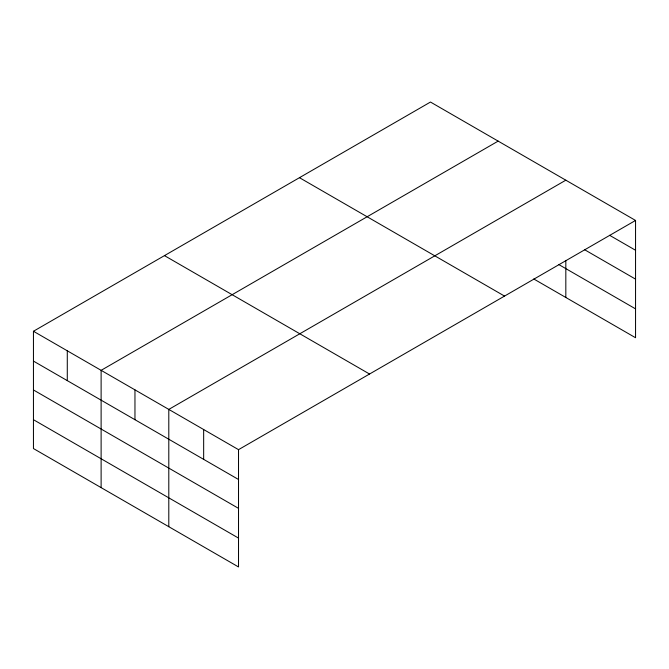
<?xml version="1.0" encoding="UTF-8"?>
<svg xmlns="http://www.w3.org/2000/svg" width="669" height="669" viewBox="0 0 669 669"><rect width="100%" height="100%" fill="white"/><g stroke="black" fill="none" stroke-linecap="round" stroke-linejoin="round"><path stroke-width="1" d="M533.77 278.973L635.55 337.736L635.55 220.444L430.476 102.048L33.45 331.264L33.45 448.556L238.524 566.952L238.524 449.66L33.45 331.264M498.154 141.117L101.119 370.342L101.119 487.634M565.823 180.187L168.797 409.411L168.797 526.704M238.524 449.66L635.55 220.444M609.626 235.304L635.55 250.265M584.597 249.713L635.55 279.132M558.699 264.506L635.55 308.869M299.461 177.686L504.526 296.083M164.474 255.625L369.539 374.021M33.45 361.093L238.524 479.489M33.45 389.96L238.524 508.356M33.45 419.697L238.524 538.093M565.823 260.408L565.823 297.479M203.66 429.54L203.66 459.36M134.962 389.876L134.962 419.706M67.285 350.807L67.285 380.628"/></g></svg>
